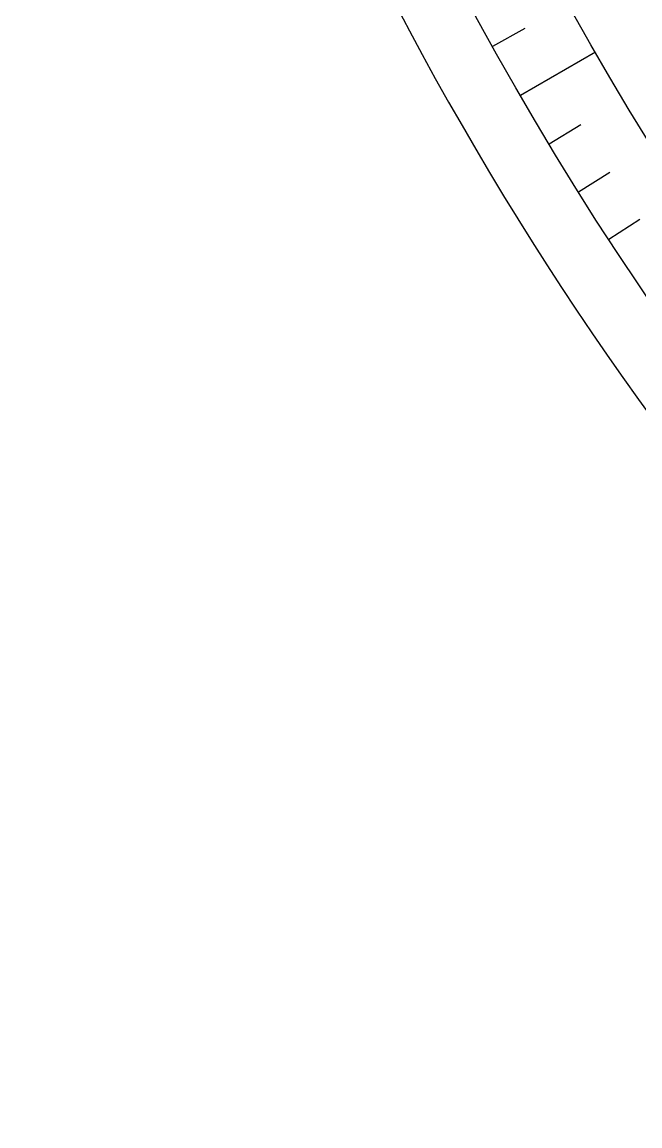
# Model space of a CAD drawing. Header units: millimetres. Extents: x -65 to 65, y -65 to 75.
# Drawn here: x -65 to -52.81, y -52.19 to -30.41 of the extents above; entities that cross this region are included whole.
import ezdxf

# ---------------------------------------------------------------- set-up
doc = ezdxf.new("R2010")
doc.units = ezdxf.units.MM
for name, color, linetype in [('CUT_OUTER', 1, 'Continuous'), ('ENGRAVE', 7, 'Continuous'), ('ENGRAVE_FINE', 8, 'Continuous')]:
    doc.layers.add(name, color=color, linetype=linetype)

msp = doc.modelspace()

# ---------------------------------------------------------------- linework, layer by layer
at = {"layer": 'CUT_OUTER'}
msp.add_arc((-0.0001, -0.0002), 64.9998, 178.916906, 2.285404, dxfattribs=at)
at = {"layer": 'ENGRAVE'}
msp.add_lwpolyline([(-55.1658, -31.85), (-53.6882, -30.9969)], dxfattribs=at)
for radius in [63.7, 63.7, 61.9938, 58.825, 58.825, 56.3225]:
    msp.add_circle((0, 0), radius, dxfattribs=at)
at = {"layer": 'ENGRAVE_FINE'}
for points in [[(-55.7133, -30.8824), (-55.0737, -30.5279)], [(-54.6016, -32.8079), (-53.9748, -32.4313)], [(-54.0207, -33.7559), (-53.4005, -33.3684)], [(-53.4233, -34.6935), (-52.81, -34.2952)]]:
    msp.add_lwpolyline(points, dxfattribs=at)

doc.saveas('drawing.dxf')
